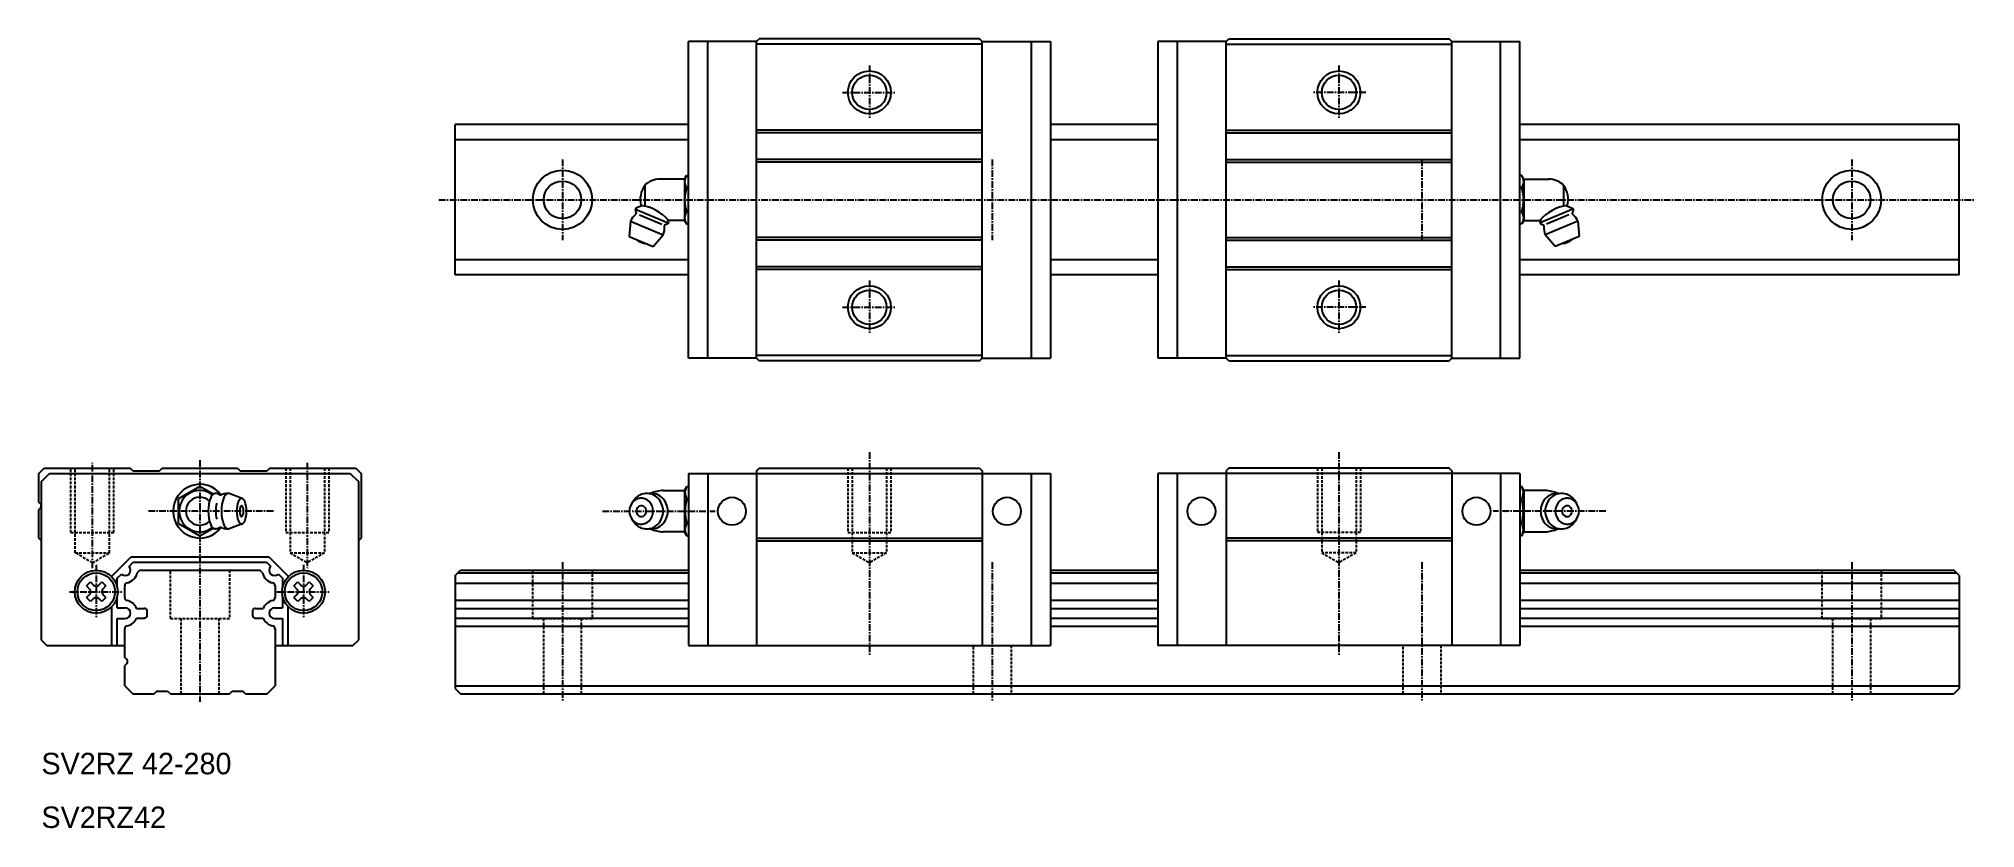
# Model space of a CAD drawing. Extents: x 10 to 370, y 10 to 157.
import ezdxf

# ---------------------------------------------------------------- set-up
doc = ezdxf.new("R2010")
doc.units = 0
doc.linetypes.add('CENTER', pattern=[2, 1.25, -0.25, 0.25, -0.25])
doc.linetypes.add('DASHED', pattern=[0.75, 0.5, -0.25])
doc.layers.get('0').update_dxf_attribs({"linetype": 'CONTINUOUS'})
doc.layers.add('CENTER', color=1, linetype='CENTER')

msp = doc.modelspace()

# ---------------------------------------------------------------- linework, layer by layer
at = {"color": 7, "linetype": 'CONTINUOUS'}
for p, q in [((130.4414, 97.484), (130.4414, 156.484)), ((143.1414, 156.484), (130.4414, 156.484)), ((134.0414, 97.484), (134.0414, 156.484)), ((143.1414, 97.484), (143.1414, 156.484)), ((185.1414, 155.984), (143.1414, 155.984)), ((143.1416, 156.4838), (143.6416, 156.9838)), ((184.6414, 156.984), (143.6414, 156.984)), ((185.1414, 156.484), (184.6414, 156.984)), ((185.1414, 97.484), (185.1414, 156.484)), ((185.1414, 156.484), (197.8414, 156.484)), ((194.2414, 156.484), (194.2414, 97.484)), ((197.8414, 156.484), (197.8414, 97.484)), ((217.8414, 156.484), (217.8414, 97.484)), ((230.5414, 156.484), (217.8414, 156.484)), ((221.4414, 156.484), (221.4414, 97.484)), ((230.5414, 156.484), (231.0414, 156.984)), ((230.5414, 97.484), (230.5414, 156.484)), ((230.5414, 155.984), (272.5414, 155.984)), ((231.0414, 156.984), (272.0414, 156.984)), ((272.5412, 156.4838), (272.0412, 156.9838)), ((272.5414, 97.484), (272.5414, 156.484)), ((272.5414, 156.484), (285.2414, 156.484)), ((281.6414, 97.484), (281.6414, 156.484)), ((285.2414, 97.484), (285.2414, 156.484)), ((130.4414, 140.984), (87, 140.984)), ((87, 112.9839), (87, 140.984)), ((217.8414, 140.984), (197.8414, 140.984)), ((367, 140.984), (285.2414, 140.984)), ((367, 112.984), (367, 140.984)), ((130.4414, 138.1431), (87, 138.1431)), ((185.1414, 139.984), (143.1414, 139.984)), ((185.1414, 139.484), (143.1414, 139.484)), ((217.8414, 138.1431), (197.8414, 138.1431)), ((230.5414, 139.984), (272.5414, 139.984)), ((230.5414, 139.484), (272.5414, 139.484)), ((367, 138.1431), (285.2414, 138.1431)), ((185.1414, 134.484), (143.1414, 134.484)), ((185.1414, 133.984), (143.1414, 133.984)), ((230.5414, 134.484), (272.5414, 134.484)), ((230.5414, 133.984), (272.5414, 133.984)), ((129.71647, 130.834), (125.07459, 130.834)), ((129.71648, 130.834), (129.71648, 123.13399)), ((129.71649, 130.83399), (130.09177, 131.48399)), ((130.09177, 131.48399), (130.4414, 131.48399)), ((285.59103, 131.48399), (285.2414, 131.48399)), ((285.96631, 130.83399), (285.59103, 131.48399)), ((285.96632, 130.834), (285.96632, 123.13399)), ((285.96633, 130.834), (290.60821, 130.834)), ((122.31648, 129.67011), (122.31648, 125.79432)), ((130.09177, 129.23399), (130.4414, 129.23399)), ((285.59103, 129.23399), (285.2414, 129.23399)), ((293.36632, 129.67011), (293.36632, 125.79432)), ((119.64316, 122.98074), (119.4414, 120.14185)), ((119.64316, 122.98074), (125.74077, 120.45502)), ((120.50283, 125.05616), (120.71403, 124.54627)), ((120.65591, 125.42572), (120.50284, 125.05616)), ((120.57937, 125.24095), (126.67697, 122.71524)), ((121.77789, 125.89045), (120.65592, 125.42572)), ((121.36372, 124.15839), (125.50997, 122.44095)), ((126.56948, 123.34429), (126.75351, 122.90001)), ((126.75351, 122.90001), (126.60043, 122.53045)), ((129.71647, 123.13399), (126.7535, 123.13399)), ((129.71649, 123.134), (130.09177, 122.484)), ((130.09177, 124.734), (130.4414, 124.734)), ((285.59103, 124.734), (285.2414, 124.734)), ((285.96631, 123.134), (285.59103, 122.484)), ((285.96633, 123.13399), (288.9293, 123.13399)), ((289.11332, 123.34429), (288.92929, 122.90001)), ((288.92929, 122.90001), (289.08237, 122.53045)), ((295.10343, 125.24095), (289.00583, 122.71524)), ((296.03964, 122.98074), (289.94203, 120.45502)), ((294.31908, 124.15839), (290.17283, 122.44095)), ((293.90491, 125.89045), (295.02688, 125.42572)), ((295.17997, 125.05616), (294.96877, 124.54627)), ((295.02689, 125.42572), (295.17996, 125.05616)), ((296.03964, 122.98074), (296.2414, 120.14185)), ((119.44141, 120.14185), (123.87602, 118.30497)), ((123.87603, 118.30498), (125.74077, 120.45504)), ((126.60044, 122.53046), (126.09054, 122.31925)), ((130.09177, 122.484), (130.4414, 122.484)), ((185.1414, 119.984), (143.1414, 119.984)), ((185.1414, 119.484), (143.1414, 119.484)), ((230.5414, 119.984), (272.5414, 119.984)), ((230.5414, 119.484), (272.5414, 119.484)), ((285.59103, 122.484), (285.2414, 122.484)), ((289.08236, 122.53046), (289.59226, 122.31925)), ((291.80677, 118.30498), (289.94203, 120.45504)), ((296.24139, 120.14185), (291.80678, 118.30497)), ((130.4414, 115.8248), (87, 115.8248)), ((217.8414, 115.8248), (197.8414, 115.8248)), ((367, 115.8248), (285.2414, 115.8248)), ((130.4414, 112.9839), (87, 112.9839)), ((185.1414, 114.484), (143.1414, 114.484)), ((185.1414, 113.984), (143.1414, 113.984)), ((217.8414, 112.984), (197.8414, 112.984)), ((230.5414, 114.484), (272.5414, 114.484)), ((230.5414, 113.984), (272.5414, 113.984)), ((367, 112.984), (285.2414, 112.984)), ((143.1414, 97.484), (130.4414, 97.484)), ((185.1414, 97.984), (143.1414, 97.984)), ((143.6414, 96.984), (143.1414, 97.484)), ((184.6414, 96.984), (185.1414, 97.484)), ((185.1414, 97.484), (197.8414, 97.484)), ((230.5414, 97.484), (217.8414, 97.484)), ((230.5414, 97.984), (272.5414, 97.984)), ((231.0414, 96.984), (230.5414, 97.484)), ((272.0414, 96.984), (272.5414, 97.484)), ((272.5414, 97.484), (285.2414, 97.484)), ((184.6414, 96.984), (143.6414, 96.984)), ((231.0414, 96.984), (272.0414, 96.984)), ((9.5, 76), (10.5, 77)), ((9.5, 70.7045), (9.5, 76)), ((10, 74.5), (11.5, 76)), ((10.5, 77), (26.5, 77)), ((11.5, 76), (67.5, 76)), ((27, 76.4999), (26.5, 76.9999)), ((27, 76.5), (32, 76.5)), ((32, 76.5), (32.5, 76.9999)), ((32.5, 77), (46.5, 77)), ((46.5, 77), (47, 76.5)), ((47, 76.5), (52, 76.5)), ((52.5, 77), (52, 76.5)), ((52.5, 77), (68.5, 77)), ((67.5, 76), (69, 74.5)), ((68.5, 77), (69.5, 76)), ((69.5, 76), (69.5, 64)), ((130.4414, 75.984), (130.4414, 43.984)), ((130.4414, 75.984), (143.1414, 75.984)), ((134.0414, 75.984), (134.0414, 43.984)), ((143.1414, 76.5), (143.6414, 77)), ((143.1414, 76.5), (143.1414, 43.984)), ((143.1414, 75.984), (185.1414, 75.984)), ((143.6414, 77), (184.6414, 77)), ((184.6414, 77), (185.1414, 76.5)), ((185.1414, 76.4999), (185.1414, 43.984)), ((185.1414, 75.984), (197.8414, 75.984)), ((194.2414, 75.984), (194.2414, 43.984)), ((197.8414, 75.984), (197.8414, 43.984)), ((217.8414, 75.984), (217.8414, 43.984)), ((230.5414, 75.984), (217.8414, 75.984)), ((221.4414, 75.984), (221.4414, 43.984)), ((231.0414, 77), (230.5414, 76.5)), ((230.5414, 76.4999), (230.5414, 43.984)), ((272.5414, 75.984), (230.5414, 75.984)), ((272.0414, 77), (231.0414, 77)), ((272.5414, 76.5), (272.0414, 77)), ((272.5414, 76.5), (272.5414, 43.984)), ((285.2414, 75.984), (272.5414, 75.984)), ((281.6414, 75.984), (281.6414, 43.984)), ((285.2414, 75.984), (285.2414, 43.984)), ((10, 45), (10, 74.5)), ((39.50002, 73.618828), (35.500004, 71.309417)), ((41.987498, 72.182693), (39.500014, 73.618843)), ((42.690685, 72.299988), (42.321132, 72.299988)), ((47.387813, 71.376953), (44.940501, 72.268402)), ((69, 74.5), (69, 45)), ((125.716617, 72.850052), (129.716477, 72.850052)), ((129.716477, 72.850051), (129.716477, 65.150041)), ((129.716479, 72.850048), (130.149493, 73.60005)), ((130.149485, 73.600052), (130.4414, 73.600052)), ((285.533315, 73.600052), (285.2414, 73.600052)), ((285.966321, 72.850048), (285.533307, 73.60005)), ((289.966183, 72.850052), (285.966323, 72.850052)), ((285.966323, 72.850051), (285.966323, 65.150041)), ((9.852, 70.3522), (9.5, 70.7045)), ((9.852, 69.6477), (9.5, 69.2955)), ((9.5, 64), (9.5, 69.2955)), ((35.500002, 68.999984), (35.500002, 71.309402)), ((35.500002, 66.690582), (35.500002, 68.999984)), ((119.87437, 70.424781), (120.238484, 70.959048)), ((130.149496, 71.300049), (130.4414, 71.300049)), ((285.533304, 71.300049), (285.2414, 71.300049)), ((295.80843, 70.424781), (295.444316, 70.959048)), ((35.50001, 66.690574), (39.500013, 64.381172)), ((39.500013, 64.381172), (41.987497, 65.817322)), ((42.690685, 65.699997), (42.321132, 65.699997)), ((47.387812, 66.62307), (44.938034, 65.73072)), ((120.238488, 67.041073), (119.874375, 67.575341)), ((120.238491, 67.041078), (120.254304, 67.018063)), ((129.716477, 65.15004), (125.716617, 65.15004)), ((130.149488, 64.400042), (129.716475, 65.150044)), ((130.149493, 66.700058), (130.4414, 66.700058)), ((285.533307, 66.700058), (285.2414, 66.700058)), ((285.533312, 64.400042), (285.966325, 65.150044)), ((285.966323, 65.15004), (289.966183, 65.15004)), ((295.444309, 67.041078), (295.428496, 67.018063)), ((295.444312, 67.041073), (295.808425, 67.575341)), ((10, 63.5), (9.5, 64)), ((69.5, 64), (69, 63.5)), ((130.149476, 64.400055), (130.4414, 64.400055)), ((143.1414, 63.984), (185.1414, 63.984)), ((143.1414, 63.484), (185.1414, 63.484)), ((272.5414, 63.984), (230.5414, 63.984)), ((272.5414, 63.484), (230.5414, 63.484)), ((285.533324, 64.400055), (285.2414, 64.400055)), ((23.021, 56.8355), (26.686, 60.5)), ((26.307, 58.7071), (27.1, 59.5)), ((26.686, 60.5), (52.314, 60.5)), ((27.1, 59.5), (51.9, 59.5)), ((28.341, 58.016), (27.841, 57.516)), ((28.341, 58), (50.659, 58)), ((51.159, 57.516), (50.659, 58.016)), ((51.9, 59.5), (52.693, 58.7071)), ((52.314, 60.5), (55.979, 56.8355)), ((87, 57), (88, 58)), ((88, 58), (130.4414, 58)), ((197.8414, 58), (217.8414, 58)), ((285.2414, 58), (366, 58)), ((367, 57), (366, 58)), ((18.391, 55.0661), (19.134, 55.8088)), ((18.391, 55.0661), (18.962, 54.495)), ((19.134, 55.8088), (19.705, 55.2377)), ((20.695, 55.2377), (21.266, 55.8088)), ((21.266, 55.8088), (22.009, 55.0661)), ((21.438, 54.495), (22.009, 55.0661)), ((24.1, 56.5), (24.893, 57.2929)), ((24.1, 54.8889), (24.1, 56.5)), ((25.5, 52.8976), (25.5, 55.1024)), ((53.5, 55.1024), (53.5, 52.8976)), ((54.107, 57.2929), (54.9, 56.5)), ((54.9, 56.5), (54.9, 54.8889)), ((56.991, 55.0661), (57.734, 55.8088)), ((56.991, 55.0661), (57.562, 54.4949)), ((57.734, 55.8088), (58.305, 55.2376)), ((59.295, 55.2377), (59.866, 55.8088)), ((59.866, 55.8088), (60.609, 55.0661)), ((60.038, 54.495), (60.609, 55.0661)), ((87, 57), (87, 36)), ((87, 55.5892), (130.4414, 55.5892)), ((87.5, 57.5), (130.4414, 57.5)), ((197.8414, 57.5), (217.8414, 57.5)), ((197.8414, 55.5892), (217.8414, 55.5892)), ((285.2414, 57.5), (366.5, 57.5)), ((285.2414, 55.5892), (367, 55.5892)), ((367, 57), (367, 36)), ((18.962, 53.505), (18.391, 52.9339)), ((19.134, 52.1912), (18.391, 52.9339)), ((19.705, 52.7623), (19.134, 52.1912)), ((21.266, 52.1912), (20.695, 52.7623)), ((22.009, 52.9339), (21.266, 52.1912)), ((22.009, 52.9339), (21.438, 53.505)), ((23.1, 44), (23.1, 51.245)), ((24.1, 51), (24.1, 53.1111)), ((24.1, 51), (25.6, 51)), ((27.71, 50.9), (29.2, 50.9)), ((49.8, 50.9), (51.29, 50.9)), ((53.4, 51), (54.9, 51)), ((54.9, 53.1111), (54.9, 51)), ((55.9, 51.245), (55.9, 44)), ((57.562, 53.505), (56.991, 52.9339)), ((57.734, 52.1912), (56.991, 52.9339)), ((58.305, 52.7623), (57.734, 52.1912)), ((59.866, 52.1912), (59.295, 52.7623)), ((60.609, 52.9339), (59.866, 52.1912)), ((60.609, 52.9339), (60.038, 53.505)), ((87, 52.4108), (130.4414, 52.4108)), ((87, 50.9), (130.4414, 50.9)), ((197.8414, 52.4108), (217.8414, 52.4108)), ((197.8414, 50.9), (217.8414, 50.9)), ((285.2414, 52.4108), (367, 52.4108)), ((285.2414, 50.9), (367, 50.9)), ((24.1, 44), (24.1, 49)), ((24.1, 49), (25.6, 49)), ((25.5, 41.7637), (25.5, 47.1024)), ((27.71, 49.1), (29.2, 49.1)), ((29.7, 49.6), (29.7, 50.4)), ((49.3, 50.4), (49.3, 49.6)), ((49.8, 49.1), (51.29, 49.1)), ((53.4, 49), (54.9, 49)), ((53.5, 47.1024), (53.5, 36.5)), ((54.9, 49), (54.9, 44)), ((87, 49.1), (130.4414, 49.1)), ((87, 47.5892), (130.4414, 47.5892)), ((197.8414, 49.1), (217.8414, 49.1)), ((197.8414, 47.5892), (217.8414, 47.5892)), ((285.2414, 49.1), (367, 49.1)), ((285.2414, 47.5892), (367, 47.5892)), ((10, 45), (11, 44)), ((11, 44), (25.5, 44)), ((53.5, 44), (68, 44)), ((68, 44), (69, 45)), ((130.4414, 43.984), (197.8414, 43.984)), ((285.2414, 43.984), (217.8414, 43.984)), ((25.882, 41.3818), (25.5, 41.7637)), ((25.882, 40.6181), (25.5, 40.2363)), ((25.5, 36.5), (25.5, 40.2363)), ((25.5, 36.5), (27, 35)), ((52, 35), (53.5, 36.5)), ((87, 36.5), (367, 36.5)), ((27, 35), (31, 35)), ((31.5, 35.5), (31, 35)), ((31.5, 35.5), (33.5, 35.5)), ((33.5, 35.5), (34, 35)), ((34, 35), (45, 35)), ((45, 35), (45.5, 35.5)), ((45.5, 35.5), (47.5, 35.5)), ((48, 35), (47.5, 35.5)), ((48, 35), (52, 35)), ((87, 36), (88, 35)), ((88, 35), (366, 35)), ((367, 36), (366, 35))]:
    msp.add_line(p, q, dxfattribs=at)
at = {"color": 1, "linetype": 'CENTER'}
for p, q in [((164.1414, 151.984), (164.1414, 141.984)), ((251.5414, 151.984), (251.5414, 141.984)), ((159.1414, 146.984), (169.1414, 146.984)), ((256.5414, 146.984), (246.5414, 146.984)), ((107, 134.484), (107, 119.484)), ((187, 134.484), (187, 119.484)), ((267, 134.484), (267, 119.484)), ((347, 134.484), (347, 119.484)), ((84, 126.98395), (370, 126.984)), ((164.1414, 111.984), (164.1414, 101.984)), ((251.5414, 111.984), (251.5414, 101.984)), ((159.1414, 106.984), (169.1414, 106.984)), ((256.5414, 106.984), (246.5414, 106.984)), ((19.5, 58.4024), (19.5, 78)), ((39.5, 78.5), (39.5, 33.516)), ((59.5, 78), (59.5, 58.4024)), ((53.180579, 69), (29.75, 69)), ((114.4414, 69), (135.4414, 69)), ((301.2414, 69), (280.2414, 69)), ((20.2, 59), (20.2, 49)), ((58.8, 59), (58.8, 49)), ((107, 59.5), (107, 33.5)), ((187, 59.5), (187, 33.5)), ((267, 59.5), (267, 33.5)), ((347, 59.5), (347, 33.5)), ((15.2, 54), (25.2, 54)), ((53.8, 54), (63.8, 54))]:
    msp.add_line(p, q, dxfattribs=at)
at = {"color": 3, "linetype": 'DASHED'}
for p, q in [((15.5, 65), (15.5, 77)), ((16.3, 61.25), (16.3, 77)), ((22.7, 61.25), (22.7, 77)), ((23.5, 65), (23.5, 77)), ((55.5, 77), (55.5, 65)), ((56.3, 77), (56.3, 61.25)), ((62.7, 77), (62.7, 61.25)), ((63.5, 77), (63.5, 65)), ((160.1414, 77), (160.1414, 65)), ((160.9414, 77), (160.9414, 61.25)), ((167.3414, 77), (167.3414, 61.25)), ((168.1414, 77), (168.1414, 65)), ((247.5414, 77), (247.5414, 65)), ((248.3414, 77), (248.3414, 61.25)), ((254.7414, 77), (254.7414, 61.25)), ((255.5414, 77), (255.5414, 65)), ((15.5, 65), (23.5, 65)), ((55.5, 65), (63.5, 65)), ((160.1414, 65), (168.1414, 65)), ((255.5414, 65), (247.5414, 65)), ((19.5, 59.4024), (16.3, 61.25)), ((16.3, 61.25), (22.7, 61.25)), ((19.5, 59.4024), (22.7, 61.25)), ((34, 49), (34, 58)), ((45, 58), (45, 49)), ((56.3, 61.25), (59.5, 59.4025)), ((56.3, 61.25), (62.7, 61.25)), ((62.7, 61.25), (59.5, 59.4024)), ((101.5, 49), (101.5, 58)), ((112.5, 58), (112.5, 49)), ((160.9414, 61.25), (167.3414, 61.25)), ((160.9414, 61.25), (164.1414, 59.4024)), ((167.3414, 61.25), (164.1414, 59.4025)), ((254.7414, 61.25), (248.3414, 61.25)), ((248.3414, 61.25), (251.5414, 59.4025)), ((254.7414, 61.25), (251.5414, 59.4024)), ((341.5, 49), (341.5, 58)), ((352.5, 58), (352.5, 49)), ((34, 49), (45, 49)), ((36, 35), (36, 49)), ((43, 49), (43, 35)), ((101.5, 49), (112.5, 49)), ((103.5, 35), (103.5, 49)), ((110.5, 49), (110.5, 35)), ((341.5, 49), (352.5, 49)), ((343.5, 35), (343.5, 49)), ((350.5, 49), (350.5, 35)), ((183.5, 35), (183.5, 43.984)), ((190.5, 43.984), (190.5, 35)), ((263.5, 35), (263.5, 43.984)), ((270.5, 43.984), (270.5, 35))]:
    msp.add_line(p, q, dxfattribs=at)
at = {"color": 3, "linetype": 'CONTINUOUS'}
for centre in [(164.1414, 146.984), (251.5414, 146.984), (164.1414, 106.984), (251.5414, 106.984)]:
    msp.add_circle(centre, 4, dxfattribs=at)
at = {"color": 7, "linetype": 'CONTINUOUS'}
for centre, radius in [((164.1414, 146.984), 3.2), ((251.5414, 146.984), 3.2), ((107, 126.984), 5.5), ((107, 126.984), 3.5), ((347, 126.984), 5.5), ((347, 126.984), 3.5), ((164.1414, 106.984), 3.2), ((251.5414, 106.984), 3.2), ((138.5414, 68.984), 2.6), ((189.7414, 68.984), 2.6), ((225.9414, 68.984), 2.6), ((277.1414, 68.984), 2.6), ((20.2, 54), 4), ((58.8, 54), 4), ((20.2, 54), 3.5), ((58.8, 54), 3.5)]:
    msp.add_circle(centre, radius, dxfattribs=at)
for centre, radius, start, end in [((125.0746, 126.98399), 3.849999, 89.999982, 135.75777), ((131.73576, 130.35899), 1.992066, 145.6157, 214.38423), ((283.94704, 130.35899), 1.992066, 325.61577, 34.3843), ((290.6082, 126.98399), 3.849999, 44.24223, 90.000018), ((126.17325, 126.98399), 4.7, 145.14409, 193.15485), ((137.18984, 126.98399), 7.446152, 162.41201, 197.58792), ((278.49296, 126.98399), 7.446152, 342.41208, 17.58799), ((289.50955, 126.98399), 4.7, 346.84515, 34.85591), ((122.69196, 121.71789), 3.299999, 128.16396, 157.4999), ((120.52926, 124.46974), 0.2, 308.16429, 22.50008), ((120.64216, 117.97149), 8, 40.189175, 83.1481), ((131.73576, 123.609), 1.992066, 145.6157, 214.38423), ((283.94704, 123.609), 1.992066, 325.61577, 34.3843), ((295.04064, 117.97149), 8, 96.8519, 139.810825), ((295.15354, 124.46974), 0.2, 157.49992, 231.83571), ((292.99084, 121.71789), 3.299999, 22.5001, 51.83604), ((122.82198, 122.03176), 3.2, 229.29001, 265.71), ((122.69196, 121.71789), 3.299999, 337.50001, 6.83594), ((126.16708, 122.13448), 0.2, 112.49955, 186.83589), ((289.51572, 122.13448), 0.2, 353.16411, 67.50045), ((292.99084, 121.71789), 3.299999, 173.16406, 202.49999), ((292.86082, 122.03176), 3.2, 274.29, 310.70999), ((39.500016, 69), 4.999999, 37.387047, 322.612549), ((39.5, 69), 3.849999, 52.507736, 307.492126), ((42.823641, 71.053276), 1.397423, 121.100311, 160.143906), ((42.321136, 71.795189), 0.504785, 90.903168, 115.752029), ((42.690686, 71.795189), 0.504785, 64.247971, 90.902817), ((42.18818, 71.053276), 1.397423, 39.427479, 58.899673), ((44.766112, 68.999984), 3.300003, 89.999985, 117.054504), ((45.268619, 71.053276), 1.397423, 121.100296, 160.143906), ((44.766114, 71.795189), 0.504782, 68.687515, 115.751984), ((122.727672, 69.352352), 2.952154, 101.036324, 132.526321), ((122.691954, 69.47965), 2.820394, 89.999977, 100.819191), ((122.691954, 69.47965), 2.820394, 79.180748, 89.999977), ((123.551623, 69.47965), 2.820393, 89.999977, 98.765785), ((122.656237, 69.352352), 2.952155, 47.473614, 78.963623), ((125.944615, 66.854386), 6, 92.177719, 114.893784), ((123.551623, 69.47965), 2.820393, 79.180748, 89.999977), ((123.515905, 69.352351), 2.952155, 47.473614, 78.963615), ((131.885082, 72.450058), 2.082014, 146.471832, 213.52861), ((283.797718, 72.450058), 2.082014, 326.47139, 33.528168), ((289.738185, 66.854386), 6, 65.106216, 87.822281), ((292.166895, 69.352351), 2.952155, 101.036385, 132.526386), ((293.026563, 69.352352), 2.952155, 101.036377, 132.526386), ((292.131177, 69.47965), 2.820393, 90.000023, 100.819252), ((292.131177, 69.47965), 2.820393, 81.234215, 90.000023), ((292.990846, 69.47965), 2.820394, 90.000023, 100.819252), ((292.990846, 69.47965), 2.820394, 79.180809, 90.000023), ((292.955128, 69.352352), 2.952154, 47.473679, 78.963676), ((9.5, 70), 0.498079, 315.001, 44.9984), ((39.5, 69), 2.599998, 46.621258, 313.378754), ((48.365992, 68.999977), 7.307859, 159.761932, 200.237946), ((47.736937, 68.999984), 5.306936, 163.626358, 196.372772), ((50.81097, 68.999977), 7.307859, 159.761932, 200.237946), ((51.647522, 68.999984), 5.306932, 159.730652, 200.269333), ((47.625271, 70.492477), 1.016733, 121.051376, 160.104004), ((49.093838, 68.999984), 2.21575, 159.773819, 200.226166), ((47.412985, 69.622322), 0.423399, 121.118462, 160.158768), ((47.260589, 71.031761), 0.368218, 64.286964, 115.712906), ((47.260588, 69.847191), 0.152796, 64.233658, 115.766342), ((47.108191, 69.622322), 0.423397, 19.841225, 58.881424), ((46.895906, 70.492477), 1.016734, 19.895979, 58.948532), ((45.427337, 68.999984), 2.21575, 339.773804, 20.226175), ((42.873653, 68.999984), 5.306932, 339.730652, 20.269337), ((121.971195, 69.000046), 2.529794, 133.386063, 226.613876), ((121.684686, 69.256269), 2.147021, 101.036324, 132.526337), ((123.121621, 69.000046), 3.478466, 133.386063, 145.806793), ((121.788911, 69.000046), 1.054076, 133.386078, 226.613892), ((121.669534, 69.106804), 0.89459, 101.036369, 132.526337), ((121.65871, 69.348849), 2.051195, 79.180748, 100.819199), ((121.65871, 69.14538), 0.854661, 79.180725, 100.819214), ((121.647886, 69.106804), 0.89459, 47.473614, 78.96357), ((121.632734, 69.256269), 2.147021, 47.473598, 78.963623), ((121.528509, 69.000046), 1.054076, 313.386047, 46.613884), ((121.346225, 69.000046), 2.529793, 313.386078, 46.613884), ((122.262288, 69.000046), 3.478466, 313.386078, 46.613884), ((123.121956, 69.000046), 3.478465, 313.386078, 46.61388), ((137.61144, 69.00006), 7.808372, 162.869141, 197.130844), ((278.07136, 69.00006), 7.808372, 342.869156, 17.130859), ((292.560844, 69.000046), 3.478465, 133.38612, 226.613922), ((293.420512, 69.000046), 3.478466, 133.386116, 226.613922), ((294.336575, 69.000046), 2.529793, 133.386116, 226.613922), ((294.050066, 69.256269), 2.147021, 101.036377, 132.526402), ((294.154291, 69.000046), 1.054076, 133.386116, 226.613953), ((294.034914, 69.106804), 0.89459, 101.03643, 132.526386), ((294.02409, 69.348849), 2.051195, 79.180801, 100.819252), ((294.02409, 69.14538), 0.854661, 79.180786, 100.819275), ((294.013266, 69.106804), 0.89459, 47.473663, 78.963631), ((293.998114, 69.256269), 2.147021, 47.473663, 78.963676), ((293.893889, 69.000046), 1.054076, 313.386108, 46.613922), ((292.561179, 69.000046), 3.478466, 34.193207, 46.613937), ((293.711605, 69.000046), 2.529794, 313.386124, 46.613937), ((42.823638, 66.946693), 1.397425, 199.856079, 238.899643), ((42.321132, 66.20478), 0.504785, 244.24794, 270.393188), ((42.690688, 66.20478), 0.504788, 270.392853, 295.752045), ((42.188182, 66.946693), 1.397424, 301.100342, 320.57019), ((44.766112, 68.999984), 3.300001, 242.945496, 269.999969), ((45.268616, 66.946693), 1.397425, 199.856079, 238.899628), ((44.76611, 66.20478), 0.504785, 244.247864, 289.935699), ((47.625269, 67.507492), 1.016734, 199.895981, 238.948532), ((47.412984, 68.377647), 0.423398, 199.841202, 238.881424), ((47.260586, 66.968208), 0.368218, 244.286957, 295.712891), ((47.260587, 68.152778), 0.152796, 244.233658, 295.766327), ((47.10819, 68.377647), 0.423399, 301.118469, 340.158783), ((46.895904, 67.507492), 1.016733, 301.051392, 340.104004), ((121.684686, 68.743822), 2.147021, 227.473587, 258.963623), ((123.121621, 69.000046), 3.478467, 214.652924, 226.613892), ((122.727672, 68.647739), 2.952155, 227.473618, 258.963623), ((121.669534, 68.893288), 0.89459, 227.473618, 258.963562), ((121.65871, 68.651242), 2.051194, 259.180756, 280.819214), ((121.65871, 68.854712), 0.854662, 259.180725, 280.819214), ((121.647886, 68.893288), 0.89459, 281.036377, 312.526306), ((121.632734, 68.743822), 2.147021, 281.036316, 312.526337), ((122.691954, 68.520441), 2.820393, 259.180756, 280.819183), ((123.551623, 68.520441), 2.820392, 261.237854, 280.819183), ((122.656237, 68.647739), 2.952154, 281.036316, 312.526337), ((125.944616, 71.145706), 6, 245.106216, 267.822266), ((123.515905, 68.64774), 2.952155, 281.036316, 312.526337), ((131.885082, 65.550035), 2.082014, 146.471329, 213.527618), ((283.797718, 65.550035), 2.082014, 326.472382, 33.528671), ((289.738184, 71.145706), 6, 272.177734, 294.893784), ((292.166895, 68.64774), 2.952155, 227.473663, 258.963684), ((293.026563, 68.647739), 2.952154, 227.473663, 258.963684), ((292.131177, 68.520441), 2.820392, 259.180817, 278.762146), ((292.990846, 68.520441), 2.820393, 259.180817, 280.819244), ((294.050066, 68.743822), 2.147021, 227.473663, 258.963684), ((294.034914, 68.893288), 0.89459, 227.473694, 258.963623), ((292.955128, 68.647739), 2.952155, 281.036377, 312.526382), ((294.02409, 68.651242), 2.051194, 259.180786, 280.819244), ((294.02409, 68.854712), 0.854662, 259.180786, 280.819275), ((294.013266, 68.893288), 0.89459, 281.036438, 312.526382), ((293.998114, 68.743822), 2.147021, 281.036377, 312.526413), ((292.561179, 69.000046), 3.478467, 313.386108, 325.347076), ((25.6, 58), 1, 225, 45), ((53.4, 58), 1, 135, 315), ((18.467, 54), 0.7, 315, 45), ((20.2, 55.7326), 0.7, 225, 315), ((21.933, 54), 0.7, 135, 225), ((26.05, 55.1184), 0.55, 101.824, 180), ((25.43, 58.0642), 2.476, 281.824, 346.829), ((53.57, 58.0642), 2.476, 193.171, 258.176), ((52.95, 55.1024), 0.55, 0.000362, 78.1762), ((57.067, 54), 0.7, 315, 45), ((58.8, 55.7326), 0.7, 225, 315), ((60.533, 54), 0.7, 135, 225), ((20.2, 52.2673), 0.7, 45, 135), ((26.05, 52.8976), 0.55, 180, 258.176), ((25.6, 50), 1, 270, 90), ((25.43, 49.9358), 2.476, 22.9182, 78.1762), ((29.2, 50.4), 0.5, 0.000036, 90), ((49.8, 50.4), 0.5, 90, 180), ((53.57, 49.9358), 2.476, 101.824, 157.082), ((53.4, 50), 1, 90, 270), ((52.95, 52.9136), 0.55, 281.824, 0), ((58.8, 52.2673), 0.7, 45, 135), ((26.05, 47.1024), 0.55, 101.824, 180), ((25.43, 50.0642), 2.476, 281.824, 337.082), ((29.2, 49.6), 0.5, 270, 0.000036), ((49.8, 49.6), 0.5, 180, 270), ((53.57, 50.0642), 2.476, 202.918, 258.176), ((52.95, 47.1024), 0.55, 0, 78.1762), ((25.5, 41), 0.54, 315.001, 44.9984)]:
    msp.add_arc(centre, radius, start, end, dxfattribs=at)
at = {"color": 7}
msp.add_point((282.6414, 69), dxfattribs=at)
at = {"layer": 'CENTER', "color": 1, "linetype": 'CENTER'}
for p, q in [((164.1414, 79.984), (164.1414, 41.984)), ((251.5414, 79.984), (251.5414, 41.984))]:
    msp.add_line(p, q, dxfattribs=at)

# ---------------------------------------------------------------- texts
at = {"color": 7, "linetype": 'CONTINUOUS'}
for s, p in [('SV2RZ 42-280', (10, 20)), ('SV2RZ42', (10, 10))]:
    msp.add_text(s, height=4, dxfattribs=at).set_placement(p)

doc.saveas('drawing.dxf')
